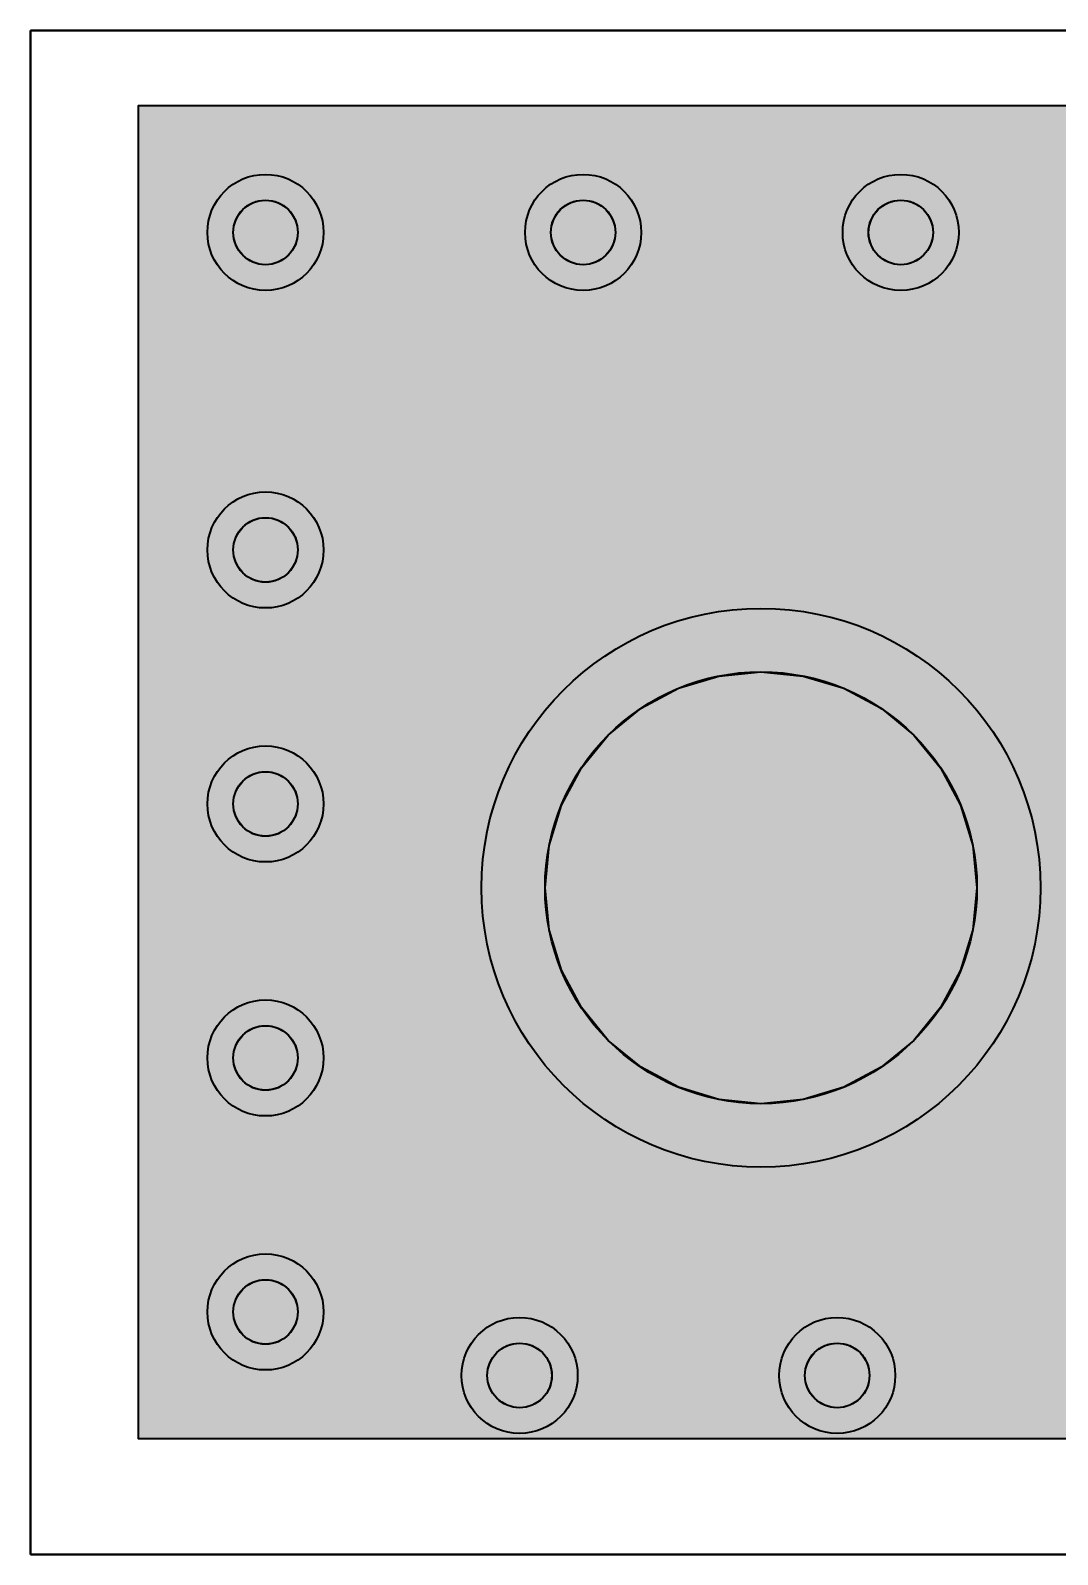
# Model space of a CAD drawing. Header units: millimetres. Extents: x 3.5 to 53, y 2.8 to 30.3.
# Drawn here: x 3.47 to 11.55, y 2.82 to 14.82 of the extents above; entities that cross this region are included whole.
import ezdxf

# ---------------------------------------------------------------- set-up
doc = ezdxf.new("R2010")
doc.units = ezdxf.units.MM
for name, color, linetype in [('bottom_copper', 7, 'Continuous'), ('bottom_silk', 7, 'Continuous'), ('drill_plated', 7, 'Continuous'), ('outline', 7, 'Continuous'), ('top_copper', 7, 'Continuous'), ('top_silk', 7, 'Continuous')]:
    doc.layers.add(name, color=color, linetype=linetype)

# ---------------------------------------------------------------- blocks, each defined once
blk = doc.blocks.new('Block7000')
at = {"layer": 'bottom_copper', "lineweight": 40}
blk.add_hatch(color=7, dxfattribs=at).paths.add_polyline_path([(0, 0), (-11, 0), (-11, 10.5), (0, 10.5), (0, 0)], flags=0)
at = {"layer": 'bottom_copper', "color": 7, "lineweight": 40}
blk.add_lwpolyline([(0, 0), (-11, 0), (-11, 10.5), (0, 10.5), (0, 0)], close=True, dxfattribs=at)
blk = doc.blocks.new('Block19332')
at = {"layer": 'top_copper', "lineweight": 40}
blk.add_hatch(color=7, dxfattribs=at).paths.add_polyline_path([(0, 0), (-11, 0), (-11, 10.5), (0, 10.5), (0, 0)], flags=0)
at = {"layer": 'top_copper', "color": 7, "lineweight": 40}
blk.add_lwpolyline([(0, 0), (-11, 0), (-11, 10.5), (0, 10.5), (0, 0)], close=True, dxfattribs=at)

msp = doc.modelspace()

# ---------------------------------------------------------------- hatches: boundary and pattern name
at = {"layer": 'bottom_copper', "lineweight": 40}
for points in [[(5.569, 13.178), (5.555, 13.13), (5.531, 13.086), (5.5, 13.047), (5.461, 13.016), (5.418, 12.992), (5.37, 12.978), (5.32, 12.973), (5.271, 12.978), (5.223, 12.992), (5.179, 13.016), (5.141, 13.047), (5.109, 13.086), (5.086, 13.13), (5.071, 13.178), (5.066, 13.227), (5.071, 13.277), (5.086, 13.324), (5.109, 13.368), (5.141, 13.407), (5.179, 13.438), (5.223, 13.462), (5.271, 13.476), (5.32, 13.481), (5.37, 13.476), (5.418, 13.462), (5.461, 13.438), (5.5, 13.407), (5.531, 13.368), (5.555, 13.324), (5.569, 13.277), (5.574, 13.227), (5.569, 13.178)], [(8.069, 13.178), (8.055, 13.13), (8.031, 13.086), (8, 13.047), (7.961, 13.016), (7.918, 12.992), (7.87, 12.978), (7.82, 12.973), (7.771, 12.978), (7.723, 12.992), (7.679, 13.016), (7.641, 13.047), (7.609, 13.086), (7.586, 13.13), (7.571, 13.178), (7.566, 13.227), (7.571, 13.277), (7.586, 13.324), (7.609, 13.368), (7.641, 13.407), (7.679, 13.438), (7.723, 13.462), (7.771, 13.476), (7.82, 13.481), (7.87, 13.476), (7.918, 13.462), (7.961, 13.438), (8, 13.407), (8.031, 13.368), (8.055, 13.324), (8.069, 13.277), (8.074, 13.227), (8.069, 13.178)], [(10.569, 13.178), (10.555, 13.13), (10.531, 13.086), (10.5, 13.047), (10.461, 13.016), (10.418, 12.992), (10.37, 12.978), (10.32, 12.973), (10.271, 12.978), (10.223, 12.992), (10.179, 13.016), (10.141, 13.047), (10.109, 13.086), (10.086, 13.13), (10.071, 13.178), (10.066, 13.227), (10.071, 13.277), (10.086, 13.324), (10.109, 13.368), (10.141, 13.407), (10.179, 13.438), (10.223, 13.462), (10.271, 13.476), (10.32, 13.481), (10.37, 13.476), (10.418, 13.462), (10.461, 13.438), (10.5, 13.407), (10.531, 13.368), (10.555, 13.324), (10.569, 13.277), (10.574, 13.227), (10.569, 13.178)], [(5.569, 10.678), (5.555, 10.63), (5.531, 10.586), (5.5, 10.547), (5.461, 10.516), (5.418, 10.492), (5.37, 10.478), (5.32, 10.473), (5.271, 10.478), (5.223, 10.492), (5.179, 10.516), (5.141, 10.547), (5.109, 10.586), (5.086, 10.63), (5.071, 10.678), (5.066, 10.727), (5.071, 10.777), (5.086, 10.824), (5.109, 10.868), (5.141, 10.907), (5.179, 10.938), (5.223, 10.962), (5.271, 10.976), (5.32, 10.981), (5.37, 10.976), (5.418, 10.962), (5.461, 10.938), (5.5, 10.907), (5.531, 10.868), (5.555, 10.824), (5.569, 10.777), (5.574, 10.727), (5.569, 10.678)], [(10.888, 7.735), (10.791, 7.417), (10.634, 7.123), (10.422, 6.865), (10.165, 6.654), (9.871, 6.497), (9.552, 6.4), (9.22, 6.367), (8.889, 6.4), (8.57, 6.497), (8.276, 6.654), (8.018, 6.865), (7.807, 7.123), (7.65, 7.417), (7.553, 7.735), (7.52, 8.067), (7.553, 8.399), (7.65, 8.718), (7.807, 9.012), (8.018, 9.269), (8.276, 9.481), (8.57, 9.638), (8.889, 9.734), (9.22, 9.767), (9.552, 9.734), (9.871, 9.638), (10.165, 9.481), (10.422, 9.269), (10.634, 9.012), (10.791, 8.718), (10.888, 8.399), (10.92, 8.067), (10.888, 7.735)], [(5.569, 8.678), (5.555, 8.63), (5.531, 8.586), (5.5, 8.547), (5.461, 8.516), (5.418, 8.492), (5.37, 8.478), (5.32, 8.473), (5.271, 8.478), (5.223, 8.492), (5.179, 8.516), (5.141, 8.547), (5.109, 8.586), (5.086, 8.63), (5.071, 8.678), (5.066, 8.727), (5.071, 8.777), (5.086, 8.824), (5.109, 8.868), (5.141, 8.907), (5.179, 8.938), (5.223, 8.962), (5.271, 8.976), (5.32, 8.981), (5.37, 8.976), (5.418, 8.962), (5.461, 8.938), (5.5, 8.907), (5.531, 8.868), (5.555, 8.824), (5.569, 8.777), (5.574, 8.727), (5.569, 8.678)], [(5.569, 6.678), (5.555, 6.63), (5.531, 6.586), (5.5, 6.547), (5.461, 6.516), (5.418, 6.492), (5.37, 6.478), (5.32, 6.473), (5.271, 6.478), (5.223, 6.492), (5.179, 6.516), (5.141, 6.547), (5.109, 6.586), (5.086, 6.63), (5.071, 6.678), (5.066, 6.727), (5.071, 6.777), (5.086, 6.824), (5.109, 6.868), (5.141, 6.907), (5.179, 6.938), (5.223, 6.962), (5.271, 6.976), (5.32, 6.981), (5.37, 6.976), (5.418, 6.962), (5.461, 6.938), (5.5, 6.907), (5.531, 6.868), (5.555, 6.824), (5.569, 6.777), (5.574, 6.727), (5.569, 6.678)], [(5.569, 4.678), (5.555, 4.63), (5.531, 4.586), (5.5, 4.548), (5.461, 4.516), (5.418, 4.493), (5.37, 4.478), (5.32, 4.473), (5.271, 4.478), (5.223, 4.493), (5.179, 4.516), (5.141, 4.548), (5.109, 4.586), (5.086, 4.63), (5.071, 4.678), (5.066, 4.727), (5.071, 4.777), (5.086, 4.825), (5.109, 4.868), (5.141, 4.907), (5.179, 4.938), (5.223, 4.962), (5.271, 4.976), (5.32, 4.981), (5.37, 4.976), (5.418, 4.962), (5.461, 4.938), (5.5, 4.907), (5.531, 4.868), (5.555, 4.825), (5.569, 4.777), (5.574, 4.727), (5.569, 4.678)], [(7.569, 4.178), (7.555, 4.13), (7.531, 4.086), (7.5, 4.047), (7.461, 4.016), (7.418, 3.992), (7.37, 3.978), (7.32, 3.973), (7.271, 3.978), (7.223, 3.992), (7.179, 4.016), (7.141, 4.047), (7.109, 4.086), (7.086, 4.13), (7.071, 4.178), (7.066, 4.227), (7.071, 4.277), (7.086, 4.324), (7.109, 4.368), (7.141, 4.407), (7.179, 4.438), (7.223, 4.462), (7.271, 4.476), (7.32, 4.481), (7.37, 4.476), (7.418, 4.462), (7.461, 4.438), (7.5, 4.407), (7.531, 4.368), (7.555, 4.324), (7.569, 4.277), (7.574, 4.227), (7.569, 4.178)], [(10.069, 4.178), (10.055, 4.13), (10.031, 4.086), (10, 4.047), (9.961, 4.016), (9.918, 3.992), (9.87, 3.978), (9.82, 3.973), (9.771, 3.978), (9.723, 3.992), (9.679, 4.016), (9.641, 4.047), (9.609, 4.086), (9.586, 4.13), (9.571, 4.178), (9.566, 4.227), (9.571, 4.277), (9.586, 4.324), (9.609, 4.368), (9.641, 4.407), (9.679, 4.438), (9.723, 4.462), (9.771, 4.476), (9.82, 4.481), (9.87, 4.476), (9.918, 4.462), (9.961, 4.438), (10, 4.407), (10.031, 4.368), (10.055, 4.324), (10.069, 4.277), (10.074, 4.227), (10.069, 4.178)]]:
    msp.add_hatch(color=7, dxfattribs=at).paths.add_polyline_path(points, flags=0)
at = {"layer": 'drill_plated', "lineweight": 40}
for points in [[(5.569, 13.178), (5.555, 13.13), (5.531, 13.086), (5.5, 13.047), (5.461, 13.016), (5.418, 12.992), (5.37, 12.978), (5.32, 12.973), (5.271, 12.978), (5.223, 12.992), (5.179, 13.016), (5.141, 13.047), (5.109, 13.086), (5.086, 13.13), (5.071, 13.178), (5.066, 13.227), (5.071, 13.277), (5.086, 13.324), (5.109, 13.368), (5.141, 13.407), (5.179, 13.438), (5.223, 13.462), (5.271, 13.476), (5.32, 13.481), (5.37, 13.476), (5.418, 13.462), (5.461, 13.438), (5.5, 13.407), (5.531, 13.368), (5.555, 13.324), (5.569, 13.277), (5.574, 13.227), (5.569, 13.178)], [(8.069, 13.178), (8.055, 13.13), (8.031, 13.086), (8, 13.047), (7.961, 13.016), (7.918, 12.992), (7.87, 12.978), (7.82, 12.973), (7.771, 12.978), (7.723, 12.992), (7.679, 13.016), (7.641, 13.047), (7.609, 13.086), (7.586, 13.13), (7.571, 13.178), (7.566, 13.227), (7.571, 13.277), (7.586, 13.324), (7.609, 13.368), (7.641, 13.407), (7.679, 13.438), (7.723, 13.462), (7.771, 13.476), (7.82, 13.481), (7.87, 13.476), (7.918, 13.462), (7.961, 13.438), (8, 13.407), (8.031, 13.368), (8.055, 13.324), (8.069, 13.277), (8.074, 13.227), (8.069, 13.178)], [(10.569, 13.178), (10.555, 13.13), (10.531, 13.086), (10.5, 13.047), (10.461, 13.016), (10.418, 12.992), (10.37, 12.978), (10.32, 12.973), (10.271, 12.978), (10.223, 12.992), (10.179, 13.016), (10.141, 13.047), (10.109, 13.086), (10.086, 13.13), (10.071, 13.178), (10.066, 13.227), (10.071, 13.277), (10.086, 13.324), (10.109, 13.368), (10.141, 13.407), (10.179, 13.438), (10.223, 13.462), (10.271, 13.476), (10.32, 13.481), (10.37, 13.476), (10.418, 13.462), (10.461, 13.438), (10.5, 13.407), (10.531, 13.368), (10.555, 13.324), (10.569, 13.277), (10.574, 13.227), (10.569, 13.178)], [(5.569, 10.678), (5.555, 10.63), (5.531, 10.586), (5.5, 10.547), (5.461, 10.516), (5.418, 10.492), (5.37, 10.478), (5.32, 10.473), (5.271, 10.478), (5.223, 10.492), (5.179, 10.516), (5.141, 10.547), (5.109, 10.586), (5.086, 10.63), (5.071, 10.678), (5.066, 10.727), (5.071, 10.777), (5.086, 10.824), (5.109, 10.868), (5.141, 10.907), (5.179, 10.938), (5.223, 10.962), (5.271, 10.976), (5.32, 10.981), (5.37, 10.976), (5.418, 10.962), (5.461, 10.938), (5.5, 10.907), (5.531, 10.868), (5.555, 10.824), (5.569, 10.777), (5.574, 10.727), (5.569, 10.678)], [(10.888, 7.735), (10.791, 7.417), (10.634, 7.123), (10.422, 6.865), (10.165, 6.654), (9.871, 6.497), (9.552, 6.4), (9.22, 6.367), (8.889, 6.4), (8.57, 6.497), (8.276, 6.654), (8.018, 6.865), (7.807, 7.123), (7.65, 7.417), (7.553, 7.735), (7.52, 8.067), (7.553, 8.399), (7.65, 8.718), (7.807, 9.012), (8.018, 9.269), (8.276, 9.481), (8.57, 9.638), (8.889, 9.734), (9.22, 9.767), (9.552, 9.734), (9.871, 9.638), (10.165, 9.481), (10.422, 9.269), (10.634, 9.012), (10.791, 8.718), (10.888, 8.399), (10.92, 8.067), (10.888, 7.735)], [(5.569, 8.678), (5.555, 8.63), (5.531, 8.586), (5.5, 8.547), (5.461, 8.516), (5.418, 8.492), (5.37, 8.478), (5.32, 8.473), (5.271, 8.478), (5.223, 8.492), (5.179, 8.516), (5.141, 8.547), (5.109, 8.586), (5.086, 8.63), (5.071, 8.678), (5.066, 8.727), (5.071, 8.777), (5.086, 8.824), (5.109, 8.868), (5.141, 8.907), (5.179, 8.938), (5.223, 8.962), (5.271, 8.976), (5.32, 8.981), (5.37, 8.976), (5.418, 8.962), (5.461, 8.938), (5.5, 8.907), (5.531, 8.868), (5.555, 8.824), (5.569, 8.777), (5.574, 8.727), (5.569, 8.678)], [(5.569, 6.678), (5.555, 6.63), (5.531, 6.586), (5.5, 6.547), (5.461, 6.516), (5.418, 6.492), (5.37, 6.478), (5.32, 6.473), (5.271, 6.478), (5.223, 6.492), (5.179, 6.516), (5.141, 6.547), (5.109, 6.586), (5.086, 6.63), (5.071, 6.678), (5.066, 6.727), (5.071, 6.777), (5.086, 6.824), (5.109, 6.868), (5.141, 6.907), (5.179, 6.938), (5.223, 6.962), (5.271, 6.976), (5.32, 6.981), (5.37, 6.976), (5.418, 6.962), (5.461, 6.938), (5.5, 6.907), (5.531, 6.868), (5.555, 6.824), (5.569, 6.777), (5.574, 6.727), (5.569, 6.678)], [(5.569, 4.678), (5.555, 4.63), (5.531, 4.586), (5.5, 4.548), (5.461, 4.516), (5.418, 4.493), (5.37, 4.478), (5.32, 4.473), (5.271, 4.478), (5.223, 4.493), (5.179, 4.516), (5.141, 4.548), (5.109, 4.586), (5.086, 4.63), (5.071, 4.678), (5.066, 4.727), (5.071, 4.777), (5.086, 4.825), (5.109, 4.868), (5.141, 4.907), (5.179, 4.938), (5.223, 4.962), (5.271, 4.976), (5.32, 4.981), (5.37, 4.976), (5.418, 4.962), (5.461, 4.938), (5.5, 4.907), (5.531, 4.868), (5.555, 4.825), (5.569, 4.777), (5.574, 4.727), (5.569, 4.678)], [(7.569, 4.178), (7.555, 4.13), (7.531, 4.086), (7.5, 4.047), (7.461, 4.016), (7.418, 3.992), (7.37, 3.978), (7.32, 3.973), (7.271, 3.978), (7.223, 3.992), (7.179, 4.016), (7.141, 4.047), (7.109, 4.086), (7.086, 4.13), (7.071, 4.178), (7.066, 4.227), (7.071, 4.277), (7.086, 4.324), (7.109, 4.368), (7.141, 4.407), (7.179, 4.438), (7.223, 4.462), (7.271, 4.476), (7.32, 4.481), (7.37, 4.476), (7.418, 4.462), (7.461, 4.438), (7.5, 4.407), (7.531, 4.368), (7.555, 4.324), (7.569, 4.277), (7.574, 4.227), (7.569, 4.178)], [(10.069, 4.178), (10.055, 4.13), (10.031, 4.086), (10, 4.047), (9.961, 4.016), (9.918, 3.992), (9.87, 3.978), (9.82, 3.973), (9.771, 3.978), (9.723, 3.992), (9.679, 4.016), (9.641, 4.047), (9.609, 4.086), (9.586, 4.13), (9.571, 4.178), (9.566, 4.227), (9.571, 4.277), (9.586, 4.324), (9.609, 4.368), (9.641, 4.407), (9.679, 4.438), (9.723, 4.462), (9.771, 4.476), (9.82, 4.481), (9.87, 4.476), (9.918, 4.462), (9.961, 4.438), (10, 4.407), (10.031, 4.368), (10.055, 4.324), (10.069, 4.277), (10.074, 4.227), (10.069, 4.178)]]:
    msp.add_hatch(color=7, dxfattribs=at).paths.add_polyline_path(points, flags=0)
at = {"layer": 'top_copper', "lineweight": 40}
for points in [[(5.569, 13.178), (5.555, 13.13), (5.531, 13.086), (5.5, 13.047), (5.461, 13.016), (5.418, 12.992), (5.37, 12.978), (5.32, 12.973), (5.271, 12.978), (5.223, 12.992), (5.179, 13.016), (5.141, 13.047), (5.109, 13.086), (5.086, 13.13), (5.071, 13.178), (5.066, 13.227), (5.071, 13.277), (5.086, 13.324), (5.109, 13.368), (5.141, 13.407), (5.179, 13.438), (5.223, 13.462), (5.271, 13.476), (5.32, 13.481), (5.37, 13.476), (5.418, 13.462), (5.461, 13.438), (5.5, 13.407), (5.531, 13.368), (5.555, 13.324), (5.569, 13.277), (5.574, 13.227), (5.569, 13.178)], [(8.069, 13.178), (8.055, 13.13), (8.031, 13.086), (8, 13.047), (7.961, 13.016), (7.918, 12.992), (7.87, 12.978), (7.82, 12.973), (7.771, 12.978), (7.723, 12.992), (7.679, 13.016), (7.641, 13.047), (7.609, 13.086), (7.586, 13.13), (7.571, 13.178), (7.566, 13.227), (7.571, 13.277), (7.586, 13.324), (7.609, 13.368), (7.641, 13.407), (7.679, 13.438), (7.723, 13.462), (7.771, 13.476), (7.82, 13.481), (7.87, 13.476), (7.918, 13.462), (7.961, 13.438), (8, 13.407), (8.031, 13.368), (8.055, 13.324), (8.069, 13.277), (8.074, 13.227), (8.069, 13.178)], [(10.569, 13.178), (10.555, 13.13), (10.531, 13.086), (10.5, 13.047), (10.461, 13.016), (10.418, 12.992), (10.37, 12.978), (10.32, 12.973), (10.271, 12.978), (10.223, 12.992), (10.179, 13.016), (10.141, 13.047), (10.109, 13.086), (10.086, 13.13), (10.071, 13.178), (10.066, 13.227), (10.071, 13.277), (10.086, 13.324), (10.109, 13.368), (10.141, 13.407), (10.179, 13.438), (10.223, 13.462), (10.271, 13.476), (10.32, 13.481), (10.37, 13.476), (10.418, 13.462), (10.461, 13.438), (10.5, 13.407), (10.531, 13.368), (10.555, 13.324), (10.569, 13.277), (10.574, 13.227), (10.569, 13.178)], [(5.569, 10.678), (5.555, 10.63), (5.531, 10.586), (5.5, 10.547), (5.461, 10.516), (5.418, 10.492), (5.37, 10.478), (5.32, 10.473), (5.271, 10.478), (5.223, 10.492), (5.179, 10.516), (5.141, 10.547), (5.109, 10.586), (5.086, 10.63), (5.071, 10.678), (5.066, 10.727), (5.071, 10.777), (5.086, 10.824), (5.109, 10.868), (5.141, 10.907), (5.179, 10.938), (5.223, 10.962), (5.271, 10.976), (5.32, 10.981), (5.37, 10.976), (5.418, 10.962), (5.461, 10.938), (5.5, 10.907), (5.531, 10.868), (5.555, 10.824), (5.569, 10.777), (5.574, 10.727), (5.569, 10.678)], [(10.888, 7.735), (10.791, 7.417), (10.634, 7.123), (10.422, 6.865), (10.165, 6.654), (9.871, 6.497), (9.552, 6.4), (9.22, 6.367), (8.889, 6.4), (8.57, 6.497), (8.276, 6.654), (8.018, 6.865), (7.807, 7.123), (7.65, 7.417), (7.553, 7.735), (7.52, 8.067), (7.553, 8.399), (7.65, 8.718), (7.807, 9.012), (8.018, 9.269), (8.276, 9.481), (8.57, 9.638), (8.889, 9.734), (9.22, 9.767), (9.552, 9.734), (9.871, 9.638), (10.165, 9.481), (10.422, 9.269), (10.634, 9.012), (10.791, 8.718), (10.888, 8.399), (10.92, 8.067), (10.888, 7.735)], [(5.569, 8.678), (5.555, 8.63), (5.531, 8.586), (5.5, 8.547), (5.461, 8.516), (5.418, 8.492), (5.37, 8.478), (5.32, 8.473), (5.271, 8.478), (5.223, 8.492), (5.179, 8.516), (5.141, 8.547), (5.109, 8.586), (5.086, 8.63), (5.071, 8.678), (5.066, 8.727), (5.071, 8.777), (5.086, 8.824), (5.109, 8.868), (5.141, 8.907), (5.179, 8.938), (5.223, 8.962), (5.271, 8.976), (5.32, 8.981), (5.37, 8.976), (5.418, 8.962), (5.461, 8.938), (5.5, 8.907), (5.531, 8.868), (5.555, 8.824), (5.569, 8.777), (5.574, 8.727), (5.569, 8.678)], [(5.569, 6.678), (5.555, 6.63), (5.531, 6.586), (5.5, 6.547), (5.461, 6.516), (5.418, 6.492), (5.37, 6.478), (5.32, 6.473), (5.271, 6.478), (5.223, 6.492), (5.179, 6.516), (5.141, 6.547), (5.109, 6.586), (5.086, 6.63), (5.071, 6.678), (5.066, 6.727), (5.071, 6.777), (5.086, 6.824), (5.109, 6.868), (5.141, 6.907), (5.179, 6.938), (5.223, 6.962), (5.271, 6.976), (5.32, 6.981), (5.37, 6.976), (5.418, 6.962), (5.461, 6.938), (5.5, 6.907), (5.531, 6.868), (5.555, 6.824), (5.569, 6.777), (5.574, 6.727), (5.569, 6.678)], [(5.569, 4.678), (5.555, 4.63), (5.531, 4.586), (5.5, 4.548), (5.461, 4.516), (5.418, 4.493), (5.37, 4.478), (5.32, 4.473), (5.271, 4.478), (5.223, 4.493), (5.179, 4.516), (5.141, 4.548), (5.109, 4.586), (5.086, 4.63), (5.071, 4.678), (5.066, 4.727), (5.071, 4.777), (5.086, 4.825), (5.109, 4.868), (5.141, 4.907), (5.179, 4.938), (5.223, 4.962), (5.271, 4.976), (5.32, 4.981), (5.37, 4.976), (5.418, 4.962), (5.461, 4.938), (5.5, 4.907), (5.531, 4.868), (5.555, 4.825), (5.569, 4.777), (5.574, 4.727), (5.569, 4.678)], [(7.569, 4.178), (7.555, 4.13), (7.531, 4.086), (7.5, 4.047), (7.461, 4.016), (7.418, 3.992), (7.37, 3.978), (7.32, 3.973), (7.271, 3.978), (7.223, 3.992), (7.179, 4.016), (7.141, 4.047), (7.109, 4.086), (7.086, 4.13), (7.071, 4.178), (7.066, 4.227), (7.071, 4.277), (7.086, 4.324), (7.109, 4.368), (7.141, 4.407), (7.179, 4.438), (7.223, 4.462), (7.271, 4.476), (7.32, 4.481), (7.37, 4.476), (7.418, 4.462), (7.461, 4.438), (7.5, 4.407), (7.531, 4.368), (7.555, 4.324), (7.569, 4.277), (7.574, 4.227), (7.569, 4.178)], [(10.069, 4.178), (10.055, 4.13), (10.031, 4.086), (10, 4.047), (9.961, 4.016), (9.918, 3.992), (9.87, 3.978), (9.82, 3.973), (9.771, 3.978), (9.723, 3.992), (9.679, 4.016), (9.641, 4.047), (9.609, 4.086), (9.586, 4.13), (9.571, 4.178), (9.566, 4.227), (9.571, 4.277), (9.586, 4.324), (9.609, 4.368), (9.641, 4.407), (9.679, 4.438), (9.723, 4.462), (9.771, 4.476), (9.82, 4.481), (9.87, 4.476), (9.918, 4.462), (9.961, 4.438), (10, 4.407), (10.031, 4.368), (10.055, 4.324), (10.069, 4.277), (10.074, 4.227), (10.069, 4.178)]]:
    msp.add_hatch(color=7, dxfattribs=at).paths.add_polyline_path(points, flags=0)

# ---------------------------------------------------------------- linework, layer by layer
at = {"layer": 'bottom_copper', "color": 7, "lineweight": 40}
for p, q in [((4.32, 14.227), (15.32, 14.227)), ((4.32, 3.727), (4.32, 14.227)), ((24.32, 3.727), (4.32, 3.727))]:
    msp.add_line(p, q, dxfattribs=at)
for points in [[(5.569, 13.178), (5.555, 13.13), (5.531, 13.086), (5.5, 13.047), (5.461, 13.016), (5.418, 12.992), (5.37, 12.978), (5.32, 12.973), (5.271, 12.978), (5.223, 12.992), (5.179, 13.016), (5.141, 13.047), (5.109, 13.086), (5.086, 13.13), (5.071, 13.178), (5.066, 13.227), (5.071, 13.277), (5.086, 13.324), (5.109, 13.368), (5.141, 13.407), (5.179, 13.438), (5.223, 13.462), (5.271, 13.476), (5.32, 13.481), (5.37, 13.476), (5.418, 13.462), (5.461, 13.438), (5.5, 13.407), (5.531, 13.368), (5.555, 13.324), (5.569, 13.277), (5.574, 13.227), (5.569, 13.178)], [(8.069, 13.178), (8.055, 13.13), (8.031, 13.086), (8, 13.047), (7.961, 13.016), (7.918, 12.992), (7.87, 12.978), (7.82, 12.973), (7.771, 12.978), (7.723, 12.992), (7.679, 13.016), (7.641, 13.047), (7.609, 13.086), (7.586, 13.13), (7.571, 13.178), (7.566, 13.227), (7.571, 13.277), (7.586, 13.324), (7.609, 13.368), (7.641, 13.407), (7.679, 13.438), (7.723, 13.462), (7.771, 13.476), (7.82, 13.481), (7.87, 13.476), (7.918, 13.462), (7.961, 13.438), (8, 13.407), (8.031, 13.368), (8.055, 13.324), (8.069, 13.277), (8.074, 13.227), (8.069, 13.178)], [(10.569, 13.178), (10.555, 13.13), (10.531, 13.086), (10.5, 13.047), (10.461, 13.016), (10.418, 12.992), (10.37, 12.978), (10.32, 12.973), (10.271, 12.978), (10.223, 12.992), (10.179, 13.016), (10.141, 13.047), (10.109, 13.086), (10.086, 13.13), (10.071, 13.178), (10.066, 13.227), (10.071, 13.277), (10.086, 13.324), (10.109, 13.368), (10.141, 13.407), (10.179, 13.438), (10.223, 13.462), (10.271, 13.476), (10.32, 13.481), (10.37, 13.476), (10.418, 13.462), (10.461, 13.438), (10.5, 13.407), (10.531, 13.368), (10.555, 13.324), (10.569, 13.277), (10.574, 13.227), (10.569, 13.178)], [(5.569, 10.678), (5.555, 10.63), (5.531, 10.586), (5.5, 10.547), (5.461, 10.516), (5.418, 10.492), (5.37, 10.478), (5.32, 10.473), (5.271, 10.478), (5.223, 10.492), (5.179, 10.516), (5.141, 10.547), (5.109, 10.586), (5.086, 10.63), (5.071, 10.678), (5.066, 10.727), (5.071, 10.777), (5.086, 10.824), (5.109, 10.868), (5.141, 10.907), (5.179, 10.938), (5.223, 10.962), (5.271, 10.976), (5.32, 10.981), (5.37, 10.976), (5.418, 10.962), (5.461, 10.938), (5.5, 10.907), (5.531, 10.868), (5.555, 10.824), (5.569, 10.777), (5.574, 10.727), (5.569, 10.678)], [(10.888, 7.735), (10.791, 7.417), (10.634, 7.123), (10.422, 6.865), (10.165, 6.654), (9.871, 6.497), (9.552, 6.4), (9.22, 6.367), (8.889, 6.4), (8.57, 6.497), (8.276, 6.654), (8.018, 6.865), (7.807, 7.123), (7.65, 7.417), (7.553, 7.735), (7.52, 8.067), (7.553, 8.399), (7.65, 8.718), (7.807, 9.012), (8.018, 9.269), (8.276, 9.481), (8.57, 9.638), (8.889, 9.734), (9.22, 9.767), (9.552, 9.734), (9.871, 9.638), (10.165, 9.481), (10.422, 9.269), (10.634, 9.012), (10.791, 8.718), (10.888, 8.399), (10.92, 8.067), (10.888, 7.735)], [(5.569, 8.678), (5.555, 8.63), (5.531, 8.586), (5.5, 8.547), (5.461, 8.516), (5.418, 8.492), (5.37, 8.478), (5.32, 8.473), (5.271, 8.478), (5.223, 8.492), (5.179, 8.516), (5.141, 8.547), (5.109, 8.586), (5.086, 8.63), (5.071, 8.678), (5.066, 8.727), (5.071, 8.777), (5.086, 8.824), (5.109, 8.868), (5.141, 8.907), (5.179, 8.938), (5.223, 8.962), (5.271, 8.976), (5.32, 8.981), (5.37, 8.976), (5.418, 8.962), (5.461, 8.938), (5.5, 8.907), (5.531, 8.868), (5.555, 8.824), (5.569, 8.777), (5.574, 8.727), (5.569, 8.678)], [(5.569, 6.678), (5.555, 6.63), (5.531, 6.586), (5.5, 6.547), (5.461, 6.516), (5.418, 6.492), (5.37, 6.478), (5.32, 6.473), (5.271, 6.478), (5.223, 6.492), (5.179, 6.516), (5.141, 6.547), (5.109, 6.586), (5.086, 6.63), (5.071, 6.678), (5.066, 6.727), (5.071, 6.777), (5.086, 6.824), (5.109, 6.868), (5.141, 6.907), (5.179, 6.938), (5.223, 6.962), (5.271, 6.976), (5.32, 6.981), (5.37, 6.976), (5.418, 6.962), (5.461, 6.938), (5.5, 6.907), (5.531, 6.868), (5.555, 6.824), (5.569, 6.777), (5.574, 6.727), (5.569, 6.678)], [(5.569, 4.678), (5.555, 4.63), (5.531, 4.586), (5.5, 4.548), (5.461, 4.516), (5.418, 4.493), (5.37, 4.478), (5.32, 4.473), (5.271, 4.478), (5.223, 4.493), (5.179, 4.516), (5.141, 4.548), (5.109, 4.586), (5.086, 4.63), (5.071, 4.678), (5.066, 4.727), (5.071, 4.777), (5.086, 4.825), (5.109, 4.868), (5.141, 4.907), (5.179, 4.938), (5.223, 4.962), (5.271, 4.976), (5.32, 4.981), (5.37, 4.976), (5.418, 4.962), (5.461, 4.938), (5.5, 4.907), (5.531, 4.868), (5.555, 4.825), (5.569, 4.777), (5.574, 4.727), (5.569, 4.678)], [(7.569, 4.178), (7.555, 4.13), (7.531, 4.086), (7.5, 4.047), (7.461, 4.016), (7.418, 3.992), (7.37, 3.978), (7.32, 3.973), (7.271, 3.978), (7.223, 3.992), (7.179, 4.016), (7.141, 4.047), (7.109, 4.086), (7.086, 4.13), (7.071, 4.178), (7.066, 4.227), (7.071, 4.277), (7.086, 4.324), (7.109, 4.368), (7.141, 4.407), (7.179, 4.438), (7.223, 4.462), (7.271, 4.476), (7.32, 4.481), (7.37, 4.476), (7.418, 4.462), (7.461, 4.438), (7.5, 4.407), (7.531, 4.368), (7.555, 4.324), (7.569, 4.277), (7.574, 4.227), (7.569, 4.178)], [(10.069, 4.178), (10.055, 4.13), (10.031, 4.086), (10, 4.047), (9.961, 4.016), (9.918, 3.992), (9.87, 3.978), (9.82, 3.973), (9.771, 3.978), (9.723, 3.992), (9.679, 4.016), (9.641, 4.047), (9.609, 4.086), (9.586, 4.13), (9.571, 4.178), (9.566, 4.227), (9.571, 4.277), (9.586, 4.324), (9.609, 4.368), (9.641, 4.407), (9.679, 4.438), (9.723, 4.462), (9.771, 4.476), (9.82, 4.481), (9.87, 4.476), (9.918, 4.462), (9.961, 4.438), (10, 4.407), (10.031, 4.368), (10.055, 4.324), (10.069, 4.277), (10.074, 4.227), (10.069, 4.178)]]:
    msp.add_lwpolyline(points, close=True, dxfattribs=at)
for centre, major_axis in [((5.32, 13.227), (0.457, 0)), ((7.82, 13.227), (0.457, 0)), ((10.32, 13.227), (0.457, 0)), ((5.32, 13.227), (0.254, 0)), ((7.82, 13.227), (0.254, 0)), ((10.32, 13.227), (0.254, 0)), ((5.32, 10.727), (0.457, 0)), ((5.32, 10.727), (0.254, 0)), ((9.22, 8.067), (2.2, 0)), ((9.22, 8.067), (1.7, 0)), ((5.32, 8.727), (0.457, 0)), ((5.32, 8.727), (0.254, 0)), ((5.32, 6.727), (0.457, 0)), ((5.32, 6.727), (0.254, 0)), ((5.32, 4.727), (0.457, 0)), ((5.32, 4.727), (0.254, 0)), ((7.32, 4.227), (0.457, 0)), ((9.82, 4.227), (0.457, 0)), ((7.32, 4.227), (0.254, 0)), ((9.82, 4.227), (0.254, 0))]:
    msp.add_ellipse(centre, major_axis=major_axis, ratio=1, dxfattribs=at)
at = {"layer": 'bottom_silk', "color": 7, "lineweight": 40}
for p, q in [((14.47, 14.817), (3.47, 14.817)), ((3.47, 14.817), (3.47, 2.817)), ((3.47, 2.817), (52.97, 2.817))]:
    msp.add_line(p, q, dxfattribs=at)
at = {"layer": 'drill_plated', "color": 7, "lineweight": 40}
for points in [[(5.569, 13.178), (5.555, 13.13), (5.531, 13.086), (5.5, 13.047), (5.461, 13.016), (5.418, 12.992), (5.37, 12.978), (5.32, 12.973), (5.271, 12.978), (5.223, 12.992), (5.179, 13.016), (5.141, 13.047), (5.109, 13.086), (5.086, 13.13), (5.071, 13.178), (5.066, 13.227), (5.071, 13.277), (5.086, 13.324), (5.109, 13.368), (5.141, 13.407), (5.179, 13.438), (5.223, 13.462), (5.271, 13.476), (5.32, 13.481), (5.37, 13.476), (5.418, 13.462), (5.461, 13.438), (5.5, 13.407), (5.531, 13.368), (5.555, 13.324), (5.569, 13.277), (5.574, 13.227), (5.569, 13.178)], [(8.069, 13.178), (8.055, 13.13), (8.031, 13.086), (8, 13.047), (7.961, 13.016), (7.918, 12.992), (7.87, 12.978), (7.82, 12.973), (7.771, 12.978), (7.723, 12.992), (7.679, 13.016), (7.641, 13.047), (7.609, 13.086), (7.586, 13.13), (7.571, 13.178), (7.566, 13.227), (7.571, 13.277), (7.586, 13.324), (7.609, 13.368), (7.641, 13.407), (7.679, 13.438), (7.723, 13.462), (7.771, 13.476), (7.82, 13.481), (7.87, 13.476), (7.918, 13.462), (7.961, 13.438), (8, 13.407), (8.031, 13.368), (8.055, 13.324), (8.069, 13.277), (8.074, 13.227), (8.069, 13.178)], [(10.569, 13.178), (10.555, 13.13), (10.531, 13.086), (10.5, 13.047), (10.461, 13.016), (10.418, 12.992), (10.37, 12.978), (10.32, 12.973), (10.271, 12.978), (10.223, 12.992), (10.179, 13.016), (10.141, 13.047), (10.109, 13.086), (10.086, 13.13), (10.071, 13.178), (10.066, 13.227), (10.071, 13.277), (10.086, 13.324), (10.109, 13.368), (10.141, 13.407), (10.179, 13.438), (10.223, 13.462), (10.271, 13.476), (10.32, 13.481), (10.37, 13.476), (10.418, 13.462), (10.461, 13.438), (10.5, 13.407), (10.531, 13.368), (10.555, 13.324), (10.569, 13.277), (10.574, 13.227), (10.569, 13.178)], [(5.569, 10.678), (5.555, 10.63), (5.531, 10.586), (5.5, 10.547), (5.461, 10.516), (5.418, 10.492), (5.37, 10.478), (5.32, 10.473), (5.271, 10.478), (5.223, 10.492), (5.179, 10.516), (5.141, 10.547), (5.109, 10.586), (5.086, 10.63), (5.071, 10.678), (5.066, 10.727), (5.071, 10.777), (5.086, 10.824), (5.109, 10.868), (5.141, 10.907), (5.179, 10.938), (5.223, 10.962), (5.271, 10.976), (5.32, 10.981), (5.37, 10.976), (5.418, 10.962), (5.461, 10.938), (5.5, 10.907), (5.531, 10.868), (5.555, 10.824), (5.569, 10.777), (5.574, 10.727), (5.569, 10.678)], [(10.888, 7.735), (10.791, 7.417), (10.634, 7.123), (10.422, 6.865), (10.165, 6.654), (9.871, 6.497), (9.552, 6.4), (9.22, 6.367), (8.889, 6.4), (8.57, 6.497), (8.276, 6.654), (8.018, 6.865), (7.807, 7.123), (7.65, 7.417), (7.553, 7.735), (7.52, 8.067), (7.553, 8.399), (7.65, 8.718), (7.807, 9.012), (8.018, 9.269), (8.276, 9.481), (8.57, 9.638), (8.889, 9.734), (9.22, 9.767), (9.552, 9.734), (9.871, 9.638), (10.165, 9.481), (10.422, 9.269), (10.634, 9.012), (10.791, 8.718), (10.888, 8.399), (10.92, 8.067), (10.888, 7.735)], [(5.569, 8.678), (5.555, 8.63), (5.531, 8.586), (5.5, 8.547), (5.461, 8.516), (5.418, 8.492), (5.37, 8.478), (5.32, 8.473), (5.271, 8.478), (5.223, 8.492), (5.179, 8.516), (5.141, 8.547), (5.109, 8.586), (5.086, 8.63), (5.071, 8.678), (5.066, 8.727), (5.071, 8.777), (5.086, 8.824), (5.109, 8.868), (5.141, 8.907), (5.179, 8.938), (5.223, 8.962), (5.271, 8.976), (5.32, 8.981), (5.37, 8.976), (5.418, 8.962), (5.461, 8.938), (5.5, 8.907), (5.531, 8.868), (5.555, 8.824), (5.569, 8.777), (5.574, 8.727), (5.569, 8.678)], [(5.569, 6.678), (5.555, 6.63), (5.531, 6.586), (5.5, 6.547), (5.461, 6.516), (5.418, 6.492), (5.37, 6.478), (5.32, 6.473), (5.271, 6.478), (5.223, 6.492), (5.179, 6.516), (5.141, 6.547), (5.109, 6.586), (5.086, 6.63), (5.071, 6.678), (5.066, 6.727), (5.071, 6.777), (5.086, 6.824), (5.109, 6.868), (5.141, 6.907), (5.179, 6.938), (5.223, 6.962), (5.271, 6.976), (5.32, 6.981), (5.37, 6.976), (5.418, 6.962), (5.461, 6.938), (5.5, 6.907), (5.531, 6.868), (5.555, 6.824), (5.569, 6.777), (5.574, 6.727), (5.569, 6.678)], [(5.569, 4.678), (5.555, 4.63), (5.531, 4.586), (5.5, 4.548), (5.461, 4.516), (5.418, 4.493), (5.37, 4.478), (5.32, 4.473), (5.271, 4.478), (5.223, 4.493), (5.179, 4.516), (5.141, 4.548), (5.109, 4.586), (5.086, 4.63), (5.071, 4.678), (5.066, 4.727), (5.071, 4.777), (5.086, 4.825), (5.109, 4.868), (5.141, 4.907), (5.179, 4.938), (5.223, 4.962), (5.271, 4.976), (5.32, 4.981), (5.37, 4.976), (5.418, 4.962), (5.461, 4.938), (5.5, 4.907), (5.531, 4.868), (5.555, 4.825), (5.569, 4.777), (5.574, 4.727), (5.569, 4.678)], [(7.569, 4.178), (7.555, 4.13), (7.531, 4.086), (7.5, 4.047), (7.461, 4.016), (7.418, 3.992), (7.37, 3.978), (7.32, 3.973), (7.271, 3.978), (7.223, 3.992), (7.179, 4.016), (7.141, 4.047), (7.109, 4.086), (7.086, 4.13), (7.071, 4.178), (7.066, 4.227), (7.071, 4.277), (7.086, 4.324), (7.109, 4.368), (7.141, 4.407), (7.179, 4.438), (7.223, 4.462), (7.271, 4.476), (7.32, 4.481), (7.37, 4.476), (7.418, 4.462), (7.461, 4.438), (7.5, 4.407), (7.531, 4.368), (7.555, 4.324), (7.569, 4.277), (7.574, 4.227), (7.569, 4.178)], [(10.069, 4.178), (10.055, 4.13), (10.031, 4.086), (10, 4.047), (9.961, 4.016), (9.918, 3.992), (9.87, 3.978), (9.82, 3.973), (9.771, 3.978), (9.723, 3.992), (9.679, 4.016), (9.641, 4.047), (9.609, 4.086), (9.586, 4.13), (9.571, 4.178), (9.566, 4.227), (9.571, 4.277), (9.586, 4.324), (9.609, 4.368), (9.641, 4.407), (9.679, 4.438), (9.723, 4.462), (9.771, 4.476), (9.82, 4.481), (9.87, 4.476), (9.918, 4.462), (9.961, 4.438), (10, 4.407), (10.031, 4.368), (10.055, 4.324), (10.069, 4.277), (10.074, 4.227), (10.069, 4.178)]]:
    msp.add_lwpolyline(points, close=True, dxfattribs=at)
for centre, major_axis in [((5.32, 13.227), (0.254, 0)), ((7.82, 13.227), (0.254, 0)), ((10.32, 13.227), (0.254, 0)), ((5.32, 10.727), (0.254, 0)), ((9.22, 8.067), (1.7, 0)), ((5.32, 8.727), (0.254, 0)), ((5.32, 6.727), (0.254, 0)), ((5.32, 4.727), (0.254, 0)), ((7.32, 4.227), (0.254, 0)), ((9.82, 4.227), (0.254, 0))]:
    msp.add_ellipse(centre, major_axis=major_axis, ratio=1, dxfattribs=at)
at = {"layer": 'outline', "color": 7, "lineweight": 40}
for p, q in [((3.47, 2.817), (3.47, 14.817)), ((3.47, 14.817), (14.47, 14.817)), ((52.97, 2.817), (3.47, 2.817))]:
    msp.add_line(p, q, dxfattribs=at)
at = {"layer": 'top_copper', "color": 7, "lineweight": 40}
for p, q in [((4.32, 14.227), (15.32, 14.227)), ((4.32, 3.727), (4.32, 14.227)), ((24.32, 3.727), (4.32, 3.727))]:
    msp.add_line(p, q, dxfattribs=at)
for points in [[(5.569, 13.178), (5.555, 13.13), (5.531, 13.086), (5.5, 13.047), (5.461, 13.016), (5.418, 12.992), (5.37, 12.978), (5.32, 12.973), (5.271, 12.978), (5.223, 12.992), (5.179, 13.016), (5.141, 13.047), (5.109, 13.086), (5.086, 13.13), (5.071, 13.178), (5.066, 13.227), (5.071, 13.277), (5.086, 13.324), (5.109, 13.368), (5.141, 13.407), (5.179, 13.438), (5.223, 13.462), (5.271, 13.476), (5.32, 13.481), (5.37, 13.476), (5.418, 13.462), (5.461, 13.438), (5.5, 13.407), (5.531, 13.368), (5.555, 13.324), (5.569, 13.277), (5.574, 13.227), (5.569, 13.178)], [(8.069, 13.178), (8.055, 13.13), (8.031, 13.086), (8, 13.047), (7.961, 13.016), (7.918, 12.992), (7.87, 12.978), (7.82, 12.973), (7.771, 12.978), (7.723, 12.992), (7.679, 13.016), (7.641, 13.047), (7.609, 13.086), (7.586, 13.13), (7.571, 13.178), (7.566, 13.227), (7.571, 13.277), (7.586, 13.324), (7.609, 13.368), (7.641, 13.407), (7.679, 13.438), (7.723, 13.462), (7.771, 13.476), (7.82, 13.481), (7.87, 13.476), (7.918, 13.462), (7.961, 13.438), (8, 13.407), (8.031, 13.368), (8.055, 13.324), (8.069, 13.277), (8.074, 13.227), (8.069, 13.178)], [(10.569, 13.178), (10.555, 13.13), (10.531, 13.086), (10.5, 13.047), (10.461, 13.016), (10.418, 12.992), (10.37, 12.978), (10.32, 12.973), (10.271, 12.978), (10.223, 12.992), (10.179, 13.016), (10.141, 13.047), (10.109, 13.086), (10.086, 13.13), (10.071, 13.178), (10.066, 13.227), (10.071, 13.277), (10.086, 13.324), (10.109, 13.368), (10.141, 13.407), (10.179, 13.438), (10.223, 13.462), (10.271, 13.476), (10.32, 13.481), (10.37, 13.476), (10.418, 13.462), (10.461, 13.438), (10.5, 13.407), (10.531, 13.368), (10.555, 13.324), (10.569, 13.277), (10.574, 13.227), (10.569, 13.178)], [(5.569, 10.678), (5.555, 10.63), (5.531, 10.586), (5.5, 10.547), (5.461, 10.516), (5.418, 10.492), (5.37, 10.478), (5.32, 10.473), (5.271, 10.478), (5.223, 10.492), (5.179, 10.516), (5.141, 10.547), (5.109, 10.586), (5.086, 10.63), (5.071, 10.678), (5.066, 10.727), (5.071, 10.777), (5.086, 10.824), (5.109, 10.868), (5.141, 10.907), (5.179, 10.938), (5.223, 10.962), (5.271, 10.976), (5.32, 10.981), (5.37, 10.976), (5.418, 10.962), (5.461, 10.938), (5.5, 10.907), (5.531, 10.868), (5.555, 10.824), (5.569, 10.777), (5.574, 10.727), (5.569, 10.678)], [(10.888, 7.735), (10.791, 7.417), (10.634, 7.123), (10.422, 6.865), (10.165, 6.654), (9.871, 6.497), (9.552, 6.4), (9.22, 6.367), (8.889, 6.4), (8.57, 6.497), (8.276, 6.654), (8.018, 6.865), (7.807, 7.123), (7.65, 7.417), (7.553, 7.735), (7.52, 8.067), (7.553, 8.399), (7.65, 8.718), (7.807, 9.012), (8.018, 9.269), (8.276, 9.481), (8.57, 9.638), (8.889, 9.734), (9.22, 9.767), (9.552, 9.734), (9.871, 9.638), (10.165, 9.481), (10.422, 9.269), (10.634, 9.012), (10.791, 8.718), (10.888, 8.399), (10.92, 8.067), (10.888, 7.735)], [(5.569, 8.678), (5.555, 8.63), (5.531, 8.586), (5.5, 8.547), (5.461, 8.516), (5.418, 8.492), (5.37, 8.478), (5.32, 8.473), (5.271, 8.478), (5.223, 8.492), (5.179, 8.516), (5.141, 8.547), (5.109, 8.586), (5.086, 8.63), (5.071, 8.678), (5.066, 8.727), (5.071, 8.777), (5.086, 8.824), (5.109, 8.868), (5.141, 8.907), (5.179, 8.938), (5.223, 8.962), (5.271, 8.976), (5.32, 8.981), (5.37, 8.976), (5.418, 8.962), (5.461, 8.938), (5.5, 8.907), (5.531, 8.868), (5.555, 8.824), (5.569, 8.777), (5.574, 8.727), (5.569, 8.678)], [(5.569, 6.678), (5.555, 6.63), (5.531, 6.586), (5.5, 6.547), (5.461, 6.516), (5.418, 6.492), (5.37, 6.478), (5.32, 6.473), (5.271, 6.478), (5.223, 6.492), (5.179, 6.516), (5.141, 6.547), (5.109, 6.586), (5.086, 6.63), (5.071, 6.678), (5.066, 6.727), (5.071, 6.777), (5.086, 6.824), (5.109, 6.868), (5.141, 6.907), (5.179, 6.938), (5.223, 6.962), (5.271, 6.976), (5.32, 6.981), (5.37, 6.976), (5.418, 6.962), (5.461, 6.938), (5.5, 6.907), (5.531, 6.868), (5.555, 6.824), (5.569, 6.777), (5.574, 6.727), (5.569, 6.678)], [(5.569, 4.678), (5.555, 4.63), (5.531, 4.586), (5.5, 4.548), (5.461, 4.516), (5.418, 4.493), (5.37, 4.478), (5.32, 4.473), (5.271, 4.478), (5.223, 4.493), (5.179, 4.516), (5.141, 4.548), (5.109, 4.586), (5.086, 4.63), (5.071, 4.678), (5.066, 4.727), (5.071, 4.777), (5.086, 4.825), (5.109, 4.868), (5.141, 4.907), (5.179, 4.938), (5.223, 4.962), (5.271, 4.976), (5.32, 4.981), (5.37, 4.976), (5.418, 4.962), (5.461, 4.938), (5.5, 4.907), (5.531, 4.868), (5.555, 4.825), (5.569, 4.777), (5.574, 4.727), (5.569, 4.678)], [(7.569, 4.178), (7.555, 4.13), (7.531, 4.086), (7.5, 4.047), (7.461, 4.016), (7.418, 3.992), (7.37, 3.978), (7.32, 3.973), (7.271, 3.978), (7.223, 3.992), (7.179, 4.016), (7.141, 4.047), (7.109, 4.086), (7.086, 4.13), (7.071, 4.178), (7.066, 4.227), (7.071, 4.277), (7.086, 4.324), (7.109, 4.368), (7.141, 4.407), (7.179, 4.438), (7.223, 4.462), (7.271, 4.476), (7.32, 4.481), (7.37, 4.476), (7.418, 4.462), (7.461, 4.438), (7.5, 4.407), (7.531, 4.368), (7.555, 4.324), (7.569, 4.277), (7.574, 4.227), (7.569, 4.178)], [(10.069, 4.178), (10.055, 4.13), (10.031, 4.086), (10, 4.047), (9.961, 4.016), (9.918, 3.992), (9.87, 3.978), (9.82, 3.973), (9.771, 3.978), (9.723, 3.992), (9.679, 4.016), (9.641, 4.047), (9.609, 4.086), (9.586, 4.13), (9.571, 4.178), (9.566, 4.227), (9.571, 4.277), (9.586, 4.324), (9.609, 4.368), (9.641, 4.407), (9.679, 4.438), (9.723, 4.462), (9.771, 4.476), (9.82, 4.481), (9.87, 4.476), (9.918, 4.462), (9.961, 4.438), (10, 4.407), (10.031, 4.368), (10.055, 4.324), (10.069, 4.277), (10.074, 4.227), (10.069, 4.178)]]:
    msp.add_lwpolyline(points, close=True, dxfattribs=at)
for centre, major_axis in [((5.32, 13.227), (0.457, 0)), ((7.82, 13.227), (0.457, 0)), ((10.32, 13.227), (0.457, 0)), ((5.32, 13.227), (0.254, 0)), ((7.82, 13.227), (0.254, 0)), ((10.32, 13.227), (0.254, 0)), ((5.32, 10.727), (0.457, 0)), ((5.32, 10.727), (0.254, 0)), ((9.22, 8.067), (2.2, 0)), ((9.22, 8.067), (1.7, 0)), ((5.32, 8.727), (0.457, 0)), ((5.32, 8.727), (0.254, 0)), ((5.32, 6.727), (0.457, 0)), ((5.32, 6.727), (0.254, 0)), ((5.32, 4.727), (0.457, 0)), ((5.32, 4.727), (0.254, 0)), ((7.32, 4.227), (0.457, 0)), ((9.82, 4.227), (0.457, 0)), ((7.32, 4.227), (0.254, 0)), ((9.82, 4.227), (0.254, 0))]:
    msp.add_ellipse(centre, major_axis=major_axis, ratio=1, dxfattribs=at)
at = {"layer": 'top_silk', "color": 7, "lineweight": 40}
for p, q in [((3.47, 2.817), (3.47, 14.817)), ((3.47, 14.817), (14.47, 14.817)), ((52.97, 2.817), (3.47, 2.817))]:
    msp.add_line(p, q, dxfattribs=at)

# ---------------------------------------------------------------- block references
at = {"layer": 'bottom_copper'}
msp.add_blockref('Block7000', (15.32, 3.727), dxfattribs=at)
at = {"layer": 'top_copper'}
msp.add_blockref('Block19332', (15.32, 3.727), dxfattribs=at)

doc.saveas('drawing.dxf')
